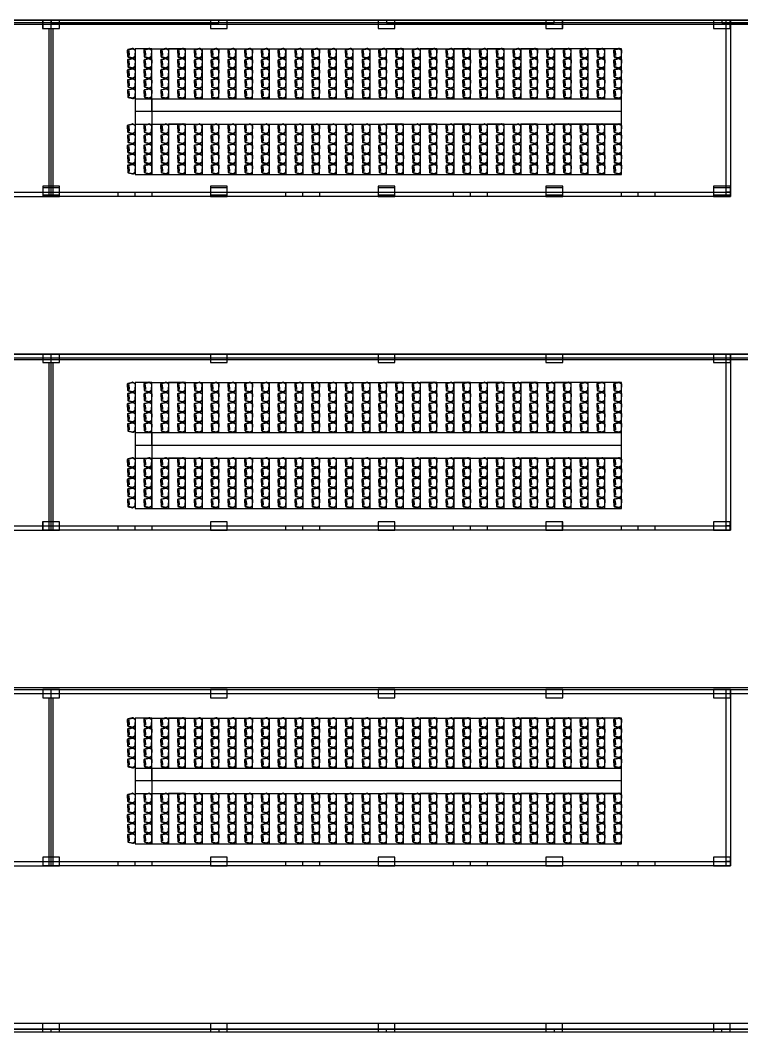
# Model space of a CAD drawing. Header units: millimetres. Extents: x 332 to 5606, y 276 to 1426.
# Drawn here: x 1160.1 to 1203.1, y 664.2 to 724.5 of the extents above; entities that cross this region are included whole.
import ezdxf

# ---------------------------------------------------------------- set-up
doc = ezdxf.new("R2010")
doc.units = ezdxf.units.MM

# ---------------------------------------------------------------- blocks, each defined once
blk = doc.blocks.new('Cadeira-Auditório-P1')
blk.add_line((0, 0.085), (-0.186, 0.085))
for points in [[(-0.235, 0.048), (-0.297, -0.195, 0.19305), (-0.292, -0.232), (-0.235, -0.334, 0.271204), (-0.191, -0.36), (0, -0.36)], [(-0.206, 0.04), (-0.268, -0.203, 0.19305), (-0.266, -0.217), (-0.186, -0.36, 0.221086)], [(0, 0.085), (-0.186, 0.085, 0.342369), (-0.235, 0.048)], [(0, 0.055), (-0.186, 0.055, 0.342369), (-0.206, 0.04, 0.342369)], [(0, 0.085), (0.187, 0.085, -0.342369), (0.235, 0.048)], [(0, 0.055), (0.187, 0.055, -0.342369), (0.206, 0.04, -0.342369)], [(0.235, 0.048), (0.298, -0.195, -0.19305), (0.293, -0.232), (0.236, -0.334, -0.271204), (0.192, -0.36), (0, -0.36)], [(0.206, 0.04), (0.269, -0.203, -0.19305), (0.267, -0.217), (0.187, -0.36, -0.271204)]]:
    blk.add_lwpolyline(points, format="xyb")
for points in [[(-0.145, 0), (0.142, 0)], [(-0.008, 0), (-0.145, 0)]]:
    blk.add_lwpolyline(points)

msp = doc.modelspace()

# ---------------------------------------------------------------- linework, layer by layer
for p, q in [((1222.057, 724.511), (1101.757, 724.511)), ((1221.907, 724.361), (1101.907, 724.361)), ((1151.907, 724.511), (1161.907, 724.511)), ((1162.407, 724.511), (1161.407, 724.511)), ((1161.407, 724.511), (1161.407, 724.011)), ((1162.414, 724.511), (1161.414, 724.511)), ((1161.414, 724.511), (1161.414, 724.011)), ((1161.907, 724.511), (1161.907, 724.361)), ((1161.907, 724.361), (1171.907, 724.361)), ((1162.407, 724.011), (1162.407, 724.511)), ((1162.414, 724.011), (1162.414, 724.511)), ((1172.407, 724.511), (1171.407, 724.511)), ((1171.407, 724.511), (1171.407, 724.011)), ((1172.414, 724.511), (1171.414, 724.511)), ((1171.414, 724.511), (1171.414, 724.011)), ((1171.907, 724.361), (1171.907, 724.511)), ((1171.907, 724.511), (1181.907, 724.511)), ((1172.407, 724.011), (1172.407, 724.511)), ((1172.414, 724.011), (1172.414, 724.511)), ((1182.407, 724.511), (1181.407, 724.511)), ((1181.407, 724.511), (1181.407, 724.011)), ((1182.414, 724.511), (1181.414, 724.511)), ((1181.414, 724.511), (1181.414, 724.011)), ((1181.907, 724.511), (1181.907, 724.361)), ((1181.907, 724.361), (1191.907, 724.361)), ((1182.407, 724.011), (1182.407, 724.511)), ((1182.414, 724.011), (1182.414, 724.511)), ((1192.407, 724.511), (1191.407, 724.511)), ((1191.407, 724.511), (1191.407, 724.011)), ((1192.414, 724.511), (1191.414, 724.511)), ((1191.414, 724.511), (1191.414, 724.011)), ((1191.907, 724.361), (1191.907, 724.511)), ((1191.907, 724.511), (1201.907, 724.511)), ((1192.407, 724.011), (1192.407, 724.511)), ((1192.414, 724.011), (1192.414, 724.511)), ((1202.407, 724.511), (1201.407, 724.511)), ((1201.407, 724.511), (1201.407, 724.011)), ((1202.414, 724.511), (1201.414, 724.511)), ((1201.414, 724.511), (1201.414, 724.011)), ((1201.907, 724.511), (1201.907, 724.361)), ((1201.907, 724.361), (1211.907, 724.361)), ((1202.407, 724.011), (1202.407, 724.511)), ((1202.414, 724.011), (1202.414, 724.511)), ((1161.407, 724.011), (1162.407, 724.011)), ((1161.414, 724.011), (1162.414, 724.011)), ((1171.407, 724.011), (1172.407, 724.011)), ((1171.414, 724.011), (1172.414, 724.011)), ((1181.407, 724.011), (1182.407, 724.011)), ((1181.414, 724.011), (1182.414, 724.011)), ((1191.407, 724.011), (1192.407, 724.011)), ((1191.414, 724.011), (1192.414, 724.011)), ((1201.407, 724.011), (1202.407, 724.011)), ((1201.414, 724.011), (1202.414, 724.011)), ((1162.414, 714.611), (1161.414, 714.611)), ((1161.414, 714.611), (1161.414, 714.111)), ((1162.414, 714.111), (1162.414, 714.611)), ((1172.414, 714.611), (1171.414, 714.611)), ((1171.414, 714.611), (1171.414, 714.111)), ((1172.414, 714.111), (1172.414, 714.611)), ((1182.414, 714.611), (1181.414, 714.611)), ((1181.414, 714.611), (1181.414, 714.111)), ((1182.414, 714.111), (1182.414, 714.611)), ((1192.414, 714.611), (1191.414, 714.611)), ((1191.414, 714.611), (1191.414, 714.111)), ((1192.414, 714.111), (1192.414, 714.611)), ((1202.414, 714.611), (1201.414, 714.611)), ((1201.414, 714.611), (1201.414, 714.111)), ((1202.414, 714.111), (1202.414, 714.611)), ((1162.414, 714.511), (1161.414, 714.511)), ((1161.414, 714.511), (1161.414, 714.011)), ((1161.414, 714.111), (1162.414, 714.111)), ((1161.414, 714.011), (1162.414, 714.011)), ((1162.414, 714.011), (1162.414, 714.511)), ((1172.414, 714.511), (1171.414, 714.511)), ((1171.414, 714.511), (1171.414, 714.011)), ((1171.414, 714.111), (1172.414, 714.111)), ((1171.414, 714.011), (1172.414, 714.011)), ((1172.414, 714.011), (1172.414, 714.511)), ((1182.414, 714.511), (1181.414, 714.511)), ((1181.414, 714.511), (1181.414, 714.011)), ((1181.414, 714.111), (1182.414, 714.111)), ((1181.414, 714.011), (1182.414, 714.011)), ((1182.414, 714.011), (1182.414, 714.511)), ((1192.414, 714.511), (1191.414, 714.511)), ((1191.414, 714.511), (1191.414, 714.011)), ((1191.414, 714.111), (1192.414, 714.111)), ((1191.414, 714.011), (1192.414, 714.011)), ((1192.414, 714.011), (1192.414, 714.511)), ((1202.414, 714.511), (1201.414, 714.511)), ((1201.414, 714.511), (1201.414, 714.011)), ((1201.414, 714.111), (1202.414, 714.111)), ((1201.414, 714.011), (1202.414, 714.011)), ((1202.414, 714.011), (1202.414, 714.511)), ((1162.414, 704.611), (1161.414, 704.611)), ((1161.414, 704.611), (1161.414, 704.111)), ((1162.414, 704.611), (1161.414, 704.611)), ((1161.414, 704.611), (1161.414, 704.111)), ((1162.414, 704.111), (1162.414, 704.611)), ((1162.414, 704.111), (1162.414, 704.611)), ((1172.414, 704.611), (1171.414, 704.611)), ((1171.414, 704.611), (1171.414, 704.111)), ((1172.414, 704.611), (1171.414, 704.611)), ((1171.414, 704.611), (1171.414, 704.111)), ((1172.414, 704.111), (1172.414, 704.611)), ((1172.414, 704.111), (1172.414, 704.611)), ((1182.414, 704.611), (1181.414, 704.611)), ((1181.414, 704.611), (1181.414, 704.111)), ((1182.414, 704.611), (1181.414, 704.611)), ((1181.414, 704.611), (1181.414, 704.111)), ((1182.414, 704.111), (1182.414, 704.611)), ((1182.414, 704.111), (1182.414, 704.611)), ((1192.414, 704.611), (1191.414, 704.611)), ((1191.414, 704.611), (1191.414, 704.111)), ((1192.414, 704.611), (1191.414, 704.611)), ((1191.414, 704.611), (1191.414, 704.111)), ((1192.414, 704.111), (1192.414, 704.611)), ((1192.414, 704.111), (1192.414, 704.611)), ((1202.414, 704.611), (1201.414, 704.611)), ((1201.414, 704.611), (1201.414, 704.111)), ((1202.414, 704.611), (1201.414, 704.611)), ((1201.414, 704.611), (1201.414, 704.111)), ((1202.414, 704.111), (1202.414, 704.611)), ((1202.414, 704.111), (1202.414, 704.611)), ((1161.414, 704.111), (1162.414, 704.111)), ((1161.414, 704.111), (1162.414, 704.111)), ((1171.414, 704.111), (1172.414, 704.111)), ((1171.414, 704.111), (1172.414, 704.111)), ((1181.414, 704.111), (1182.414, 704.111)), ((1181.414, 704.111), (1182.414, 704.111)), ((1191.414, 704.111), (1192.414, 704.111)), ((1191.414, 704.111), (1192.414, 704.111)), ((1201.414, 704.111), (1202.414, 704.111)), ((1201.414, 704.111), (1202.414, 704.111)), ((1162.407, 694.611), (1161.407, 694.611)), ((1161.407, 694.611), (1161.407, 694.111)), ((1161.407, 694.111), (1162.407, 694.111)), ((1162.414, 694.611), (1161.414, 694.611)), ((1161.414, 694.611), (1161.414, 694.111)), ((1161.414, 694.111), (1162.414, 694.111)), ((1162.407, 694.111), (1162.407, 694.611)), ((1162.414, 694.111), (1162.414, 694.611)), ((1172.407, 694.611), (1171.407, 694.611)), ((1171.407, 694.611), (1171.407, 694.111)), ((1171.407, 694.111), (1172.407, 694.111)), ((1172.414, 694.611), (1171.414, 694.611)), ((1171.414, 694.611), (1171.414, 694.111)), ((1171.414, 694.111), (1172.414, 694.111)), ((1172.407, 694.111), (1172.407, 694.611)), ((1172.414, 694.111), (1172.414, 694.611)), ((1182.407, 694.611), (1181.407, 694.611)), ((1181.407, 694.611), (1181.407, 694.111)), ((1181.407, 694.111), (1182.407, 694.111)), ((1182.414, 694.611), (1181.414, 694.611)), ((1181.414, 694.611), (1181.414, 694.111)), ((1181.414, 694.111), (1182.414, 694.111)), ((1182.407, 694.111), (1182.407, 694.611)), ((1182.414, 694.111), (1182.414, 694.611)), ((1192.407, 694.611), (1191.407, 694.611)), ((1191.407, 694.611), (1191.407, 694.111)), ((1191.407, 694.111), (1192.407, 694.111)), ((1192.414, 694.611), (1191.414, 694.611)), ((1191.414, 694.611), (1191.414, 694.111)), ((1191.414, 694.111), (1192.414, 694.111)), ((1192.407, 694.111), (1192.407, 694.611)), ((1192.414, 694.111), (1192.414, 694.611)), ((1202.407, 694.611), (1201.407, 694.611)), ((1201.407, 694.611), (1201.407, 694.111)), ((1201.407, 694.111), (1202.407, 694.111)), ((1202.414, 694.611), (1201.414, 694.611)), ((1201.414, 694.611), (1201.414, 694.111)), ((1201.414, 694.111), (1202.414, 694.111)), ((1202.407, 694.111), (1202.407, 694.611)), ((1202.414, 694.111), (1202.414, 694.611)), ((1162.414, 684.611), (1161.414, 684.611)), ((1161.414, 684.611), (1161.414, 684.111)), ((1162.414, 684.111), (1162.414, 684.611)), ((1172.414, 684.611), (1171.414, 684.611)), ((1171.414, 684.611), (1171.414, 684.111)), ((1172.414, 684.111), (1172.414, 684.611)), ((1182.414, 684.611), (1181.414, 684.611)), ((1181.414, 684.611), (1181.414, 684.111)), ((1182.414, 684.111), (1182.414, 684.611)), ((1192.414, 684.611), (1191.414, 684.611)), ((1191.414, 684.611), (1191.414, 684.111)), ((1192.414, 684.111), (1192.414, 684.611)), ((1202.414, 684.611), (1201.414, 684.611)), ((1201.414, 684.611), (1201.414, 684.111)), ((1202.414, 684.111), (1202.414, 684.611)), ((1161.414, 684.111), (1162.414, 684.111)), ((1171.414, 684.111), (1172.414, 684.111)), ((1181.414, 684.111), (1182.414, 684.111)), ((1191.414, 684.111), (1192.414, 684.111)), ((1201.414, 684.111), (1202.414, 684.111)), ((1162.414, 674.611), (1161.414, 674.611)), ((1161.414, 674.611), (1161.414, 674.111)), ((1162.414, 674.111), (1162.414, 674.611)), ((1172.414, 674.611), (1171.414, 674.611)), ((1171.414, 674.611), (1171.414, 674.111)), ((1172.414, 674.111), (1172.414, 674.611)), ((1182.414, 674.611), (1181.414, 674.611)), ((1181.414, 674.611), (1181.414, 674.111)), ((1182.414, 674.111), (1182.414, 674.611)), ((1192.414, 674.611), (1191.414, 674.611)), ((1191.414, 674.611), (1191.414, 674.111)), ((1192.414, 674.111), (1192.414, 674.611)), ((1202.414, 674.611), (1201.414, 674.611)), ((1201.414, 674.611), (1201.414, 674.111)), ((1202.414, 674.111), (1202.414, 674.611)), ((1161.414, 674.111), (1162.414, 674.111)), ((1171.414, 674.111), (1172.414, 674.111)), ((1181.414, 674.111), (1182.414, 674.111)), ((1191.414, 674.111), (1192.414, 674.111)), ((1201.414, 674.111), (1202.414, 674.111)), ((1162.407, 664.711), (1161.407, 664.711)), ((1161.407, 664.711), (1161.407, 664.211)), ((1162.407, 664.211), (1162.407, 664.711)), ((1172.407, 664.711), (1171.407, 664.711)), ((1171.407, 664.711), (1171.407, 664.211)), ((1172.407, 664.211), (1172.407, 664.711)), ((1182.407, 664.711), (1181.407, 664.711)), ((1181.407, 664.711), (1181.407, 664.211)), ((1182.407, 664.211), (1182.407, 664.711)), ((1192.407, 664.711), (1191.407, 664.711)), ((1191.407, 664.711), (1191.407, 664.211)), ((1192.407, 664.211), (1192.407, 664.711)), ((1202.407, 664.711), (1201.407, 664.711)), ((1201.407, 664.711), (1201.407, 664.211)), ((1202.407, 664.211), (1202.407, 664.711)), ((1101.757, 664.211), (1222.057, 664.211)), ((1101.907, 664.361), (1221.907, 664.361)), ((1151.907, 664.211), (1161.907, 664.211)), ((1161.407, 664.211), (1162.407, 664.211)), ((1161.907, 664.211), (1161.907, 664.361)), ((1161.907, 664.361), (1171.907, 664.361)), ((1171.407, 664.211), (1172.407, 664.211)), ((1171.907, 664.361), (1171.907, 664.211)), ((1171.907, 664.211), (1181.907, 664.211)), ((1181.407, 664.211), (1182.407, 664.211)), ((1181.907, 664.211), (1181.907, 664.361)), ((1181.907, 664.361), (1191.907, 664.361)), ((1191.407, 664.211), (1192.407, 664.211)), ((1191.907, 664.361), (1191.907, 664.211)), ((1191.907, 664.211), (1201.907, 664.211)), ((1201.407, 664.211), (1202.407, 664.211)), ((1201.907, 664.211), (1201.907, 664.361)), ((1201.907, 664.361), (1211.907, 664.361))]:
    msp.add_line(p, q)
at = {"color": 1}
for p, q in [((1211.414, 724.261), (1104.757, 724.261)), ((1161.914, 714.011), (1161.914, 724.511)), ((1202.164, 714.011), (1202.164, 724.511)), ((1202.414, 724.511), (1202.414, 714.011)), ((1161.794, 714.011), (1161.794, 724.011)), ((1162.034, 714.011), (1162.034, 724.011)), ((1121.414, 714.261), (1202.414, 714.261)), ((1121.414, 714.011), (1162.414, 714.011)), ((1202.414, 714.011), (1161.414, 714.011)), ((1161.914, 714.011), (1161.794, 714.011)), ((1161.914, 714.011), (1162.034, 714.011)), ((1202.414, 714.261), (1202.164, 714.261)), ((1211.414, 704.361), (1104.757, 704.361)), ((1161.914, 694.111), (1161.914, 704.611)), ((1202.164, 694.111), (1202.164, 704.611)), ((1202.414, 704.611), (1202.414, 694.111)), ((1161.794, 694.111), (1161.794, 704.111)), ((1162.034, 694.111), (1162.034, 704.111)), ((1121.414, 694.361), (1202.414, 694.361)), ((1121.414, 694.111), (1162.414, 694.111)), ((1202.414, 694.111), (1161.414, 694.111)), ((1161.914, 694.111), (1161.794, 694.111)), ((1161.914, 694.111), (1162.034, 694.111)), ((1202.414, 694.361), (1202.164, 694.361)), ((1161.914, 674.111), (1161.914, 684.611)), ((1202.164, 674.111), (1202.164, 684.611)), ((1202.414, 684.611), (1202.414, 674.111)), ((1211.414, 684.361), (1104.757, 684.361)), ((1161.794, 674.111), (1161.794, 684.111)), ((1162.034, 674.111), (1162.034, 684.111)), ((1121.414, 674.361), (1202.414, 674.361)), ((1202.414, 674.361), (1202.164, 674.361)), ((1121.414, 674.111), (1162.414, 674.111)), ((1202.414, 674.111), (1161.414, 674.111)), ((1161.914, 674.111), (1161.794, 674.111)), ((1161.914, 674.111), (1162.034, 674.111))]:
    msp.add_line(p, q, dxfattribs=at)
at = {"color": 3}
for p, q in [((1167.918, 722.812), (1166.918, 722.812)), ((1166.918, 722.812), (1166.918, 719.812)), ((1167.918, 719.812), (1167.918, 722.812)), ((1167.918, 722.812), (1192.418, 722.812)), ((1169.918, 722.812), (1168.918, 722.812)), ((1168.918, 722.812), (1168.918, 719.812)), ((1169.918, 719.812), (1169.918, 722.812)), ((1170.918, 722.812), (1170.918, 719.812)), ((1171.918, 719.812), (1171.918, 722.812)), ((1172.918, 722.812), (1172.918, 719.812)), ((1173.918, 719.812), (1173.918, 722.812)), ((1174.918, 722.812), (1174.918, 719.812)), ((1175.918, 719.812), (1175.918, 722.812)), ((1176.918, 722.812), (1176.918, 719.812)), ((1177.918, 719.812), (1177.918, 722.812)), ((1178.918, 722.812), (1178.918, 719.812)), ((1179.918, 719.812), (1179.918, 722.812)), ((1180.918, 722.812), (1180.918, 719.812)), ((1182.918, 722.812), (1181.918, 722.812)), ((1181.918, 719.812), (1181.918, 722.812)), ((1182.918, 719.812), (1182.918, 722.812)), ((1184.918, 722.812), (1183.918, 722.812)), ((1183.918, 722.812), (1183.918, 719.812)), ((1184.918, 719.812), (1184.918, 722.812)), ((1186.918, 722.812), (1185.918, 722.812)), ((1185.918, 722.812), (1185.918, 719.812)), ((1186.918, 719.812), (1186.918, 722.812)), ((1188.918, 722.812), (1187.918, 722.812)), ((1187.918, 722.812), (1187.918, 719.812)), ((1188.918, 719.812), (1188.918, 722.812)), ((1190.918, 722.812), (1189.918, 722.812)), ((1189.918, 722.812), (1189.918, 719.812)), ((1190.918, 719.812), (1190.918, 722.812)), ((1192.918, 722.812), (1191.918, 722.812)), ((1191.918, 722.812), (1191.918, 719.812)), ((1195.918, 722.812), (1192.418, 722.812)), ((1192.918, 719.812), (1192.918, 722.812)), ((1194.918, 722.812), (1193.918, 722.812)), ((1193.918, 722.812), (1193.918, 719.812)), ((1194.918, 719.812), (1194.918, 722.812)), ((1195.918, 719.812), (1195.918, 722.812)), ((1195.918, 719.812), (1166.918, 719.812)), ((1166.918, 719.812), (1166.918, 719.062)), ((1167.918, 719.062), (1167.918, 719.812)), ((1167.918, 719.812), (1167.918, 718.312)), ((1183.918, 719.812), (1182.918, 719.812)), ((1185.918, 719.812), (1184.918, 719.812)), ((1187.918, 719.812), (1186.918, 719.812)), ((1189.918, 719.812), (1188.918, 719.812)), ((1191.918, 719.812), (1190.918, 719.812)), ((1193.918, 719.812), (1192.918, 719.812)), ((1195.918, 719.812), (1194.918, 719.812)), ((1195.918, 719.062), (1195.918, 719.812)), ((1195.918, 719.062), (1166.918, 719.062)), ((1166.918, 719.062), (1166.918, 718.312)), ((1167.918, 719.062), (1167.918, 718.312)), ((1195.918, 718.312), (1195.918, 719.062)), ((1166.918, 718.312), (1192.418, 718.312)), ((1166.918, 718.312), (1166.918, 715.312)), ((1167.918, 718.312), (1167.918, 715.312)), ((1167.918, 718.312), (1195.918, 718.312)), ((1167.918, 715.312), (1167.918, 718.312)), ((1168.918, 718.312), (1168.918, 715.312)), ((1169.918, 718.312), (1168.918, 718.312)), ((1168.918, 718.312), (1168.918, 715.312)), ((1169.918, 715.312), (1169.918, 718.312)), ((1169.918, 715.312), (1169.918, 718.312)), ((1170.918, 718.312), (1170.918, 715.312)), ((1170.918, 718.312), (1170.918, 715.312)), ((1171.918, 715.312), (1171.918, 718.312)), ((1171.918, 715.312), (1171.918, 718.312)), ((1172.918, 718.312), (1172.918, 715.312)), ((1172.918, 718.312), (1172.918, 715.312)), ((1173.918, 715.312), (1173.918, 718.312)), ((1173.918, 715.312), (1173.918, 718.312)), ((1174.918, 718.312), (1174.918, 715.312)), ((1174.918, 718.312), (1174.918, 715.312)), ((1175.918, 715.312), (1175.918, 718.312)), ((1175.918, 715.312), (1175.918, 718.312)), ((1176.918, 718.312), (1176.918, 715.312)), ((1176.918, 718.312), (1176.918, 715.312)), ((1177.918, 715.312), (1177.918, 718.312)), ((1177.918, 715.312), (1177.918, 718.312)), ((1178.918, 718.312), (1178.918, 715.312)), ((1178.918, 718.312), (1178.918, 715.312)), ((1179.918, 715.312), (1179.918, 718.312)), ((1179.918, 715.312), (1179.918, 718.312)), ((1180.918, 718.312), (1180.918, 715.312)), ((1180.918, 718.312), (1180.918, 715.312)), ((1181.918, 715.312), (1181.918, 718.312)), ((1182.918, 718.312), (1181.918, 718.312)), ((1181.918, 715.312), (1181.918, 718.312)), ((1182.918, 715.312), (1182.918, 718.312)), ((1182.918, 715.312), (1182.918, 718.312)), ((1183.918, 718.312), (1183.918, 715.312)), ((1184.918, 718.312), (1183.918, 718.312)), ((1183.918, 718.312), (1183.918, 715.312)), ((1184.918, 715.312), (1184.918, 718.312)), ((1184.918, 715.312), (1184.918, 718.312)), ((1185.918, 718.312), (1185.918, 715.312)), ((1186.918, 718.312), (1185.918, 718.312)), ((1185.918, 718.312), (1185.918, 715.312)), ((1186.918, 715.312), (1186.918, 718.312)), ((1186.918, 715.312), (1186.918, 718.312)), ((1187.918, 718.312), (1187.918, 715.312)), ((1188.918, 718.312), (1187.918, 718.312)), ((1187.918, 718.312), (1187.918, 715.312)), ((1188.918, 715.312), (1188.918, 718.312)), ((1188.918, 715.312), (1188.918, 718.312)), ((1189.918, 718.312), (1189.918, 715.312)), ((1190.918, 718.312), (1189.918, 718.312)), ((1189.918, 718.312), (1189.918, 715.312)), ((1190.918, 715.312), (1190.918, 718.312)), ((1190.918, 715.312), (1190.918, 718.312)), ((1191.918, 718.312), (1191.918, 715.312)), ((1192.918, 718.312), (1191.918, 718.312)), ((1191.918, 718.312), (1191.918, 715.312)), ((1195.918, 718.312), (1192.418, 718.312)), ((1192.918, 715.312), (1192.918, 718.312)), ((1192.918, 715.312), (1192.918, 718.312)), ((1193.918, 718.312), (1193.918, 715.312)), ((1194.918, 718.312), (1193.918, 718.312)), ((1193.918, 718.312), (1193.918, 715.312)), ((1194.918, 715.312), (1194.918, 718.312)), ((1194.918, 715.312), (1194.918, 718.312)), ((1195.918, 715.312), (1195.918, 718.312)), ((1195.918, 715.312), (1195.918, 718.312)), ((1166.918, 715.312), (1167.918, 715.312)), ((1167.918, 715.312), (1192.418, 715.312)), ((1192.418, 715.312), (1195.918, 715.312)), ((1165.914, 714.011), (1165.914, 714.261)), ((1165.914, 714.261), (1166.914, 714.261)), ((1166.914, 714.011), (1165.914, 714.011)), ((1166.914, 714.011), (1166.914, 714.261)), ((1166.914, 714.261), (1167.914, 714.261)), ((1167.914, 714.011), (1166.914, 714.011)), ((1167.914, 714.261), (1167.914, 714.011)), ((1175.914, 714.011), (1175.914, 714.261)), ((1175.914, 714.261), (1176.914, 714.261)), ((1176.914, 714.011), (1175.914, 714.011)), ((1176.914, 714.011), (1176.914, 714.261)), ((1176.914, 714.261), (1177.914, 714.261)), ((1177.914, 714.011), (1176.914, 714.011)), ((1177.914, 714.261), (1177.914, 714.011)), ((1185.914, 714.011), (1185.914, 714.261)), ((1185.914, 714.261), (1186.914, 714.261)), ((1186.914, 714.011), (1185.914, 714.011)), ((1186.914, 714.011), (1186.914, 714.261)), ((1186.914, 714.261), (1187.914, 714.261)), ((1187.914, 714.011), (1186.914, 714.011)), ((1187.914, 714.261), (1187.914, 714.011)), ((1195.914, 714.011), (1195.914, 714.261)), ((1195.914, 714.261), (1196.914, 714.261)), ((1196.914, 714.011), (1195.914, 714.011)), ((1196.914, 714.011), (1196.914, 714.261)), ((1196.914, 714.261), (1197.914, 714.261)), ((1197.914, 714.011), (1196.914, 714.011)), ((1197.914, 714.261), (1197.914, 714.011)), ((1167.918, 702.912), (1166.918, 702.912)), ((1166.918, 702.912), (1166.918, 699.912)), ((1167.918, 699.912), (1167.918, 702.912)), ((1167.918, 702.912), (1192.418, 702.912)), ((1169.918, 702.912), (1168.918, 702.912)), ((1168.918, 702.912), (1168.918, 699.912)), ((1169.918, 699.912), (1169.918, 702.912)), ((1170.918, 702.912), (1170.918, 699.912)), ((1171.918, 699.912), (1171.918, 702.912)), ((1172.918, 702.912), (1172.918, 699.912)), ((1173.918, 699.912), (1173.918, 702.912)), ((1174.918, 702.912), (1174.918, 699.912)), ((1175.918, 699.912), (1175.918, 702.912)), ((1176.918, 702.912), (1176.918, 699.912)), ((1177.918, 699.912), (1177.918, 702.912)), ((1178.918, 702.912), (1178.918, 699.912)), ((1179.918, 699.912), (1179.918, 702.912)), ((1180.918, 702.912), (1180.918, 699.912)), ((1182.918, 702.912), (1181.918, 702.912)), ((1181.918, 699.912), (1181.918, 702.912)), ((1182.918, 699.912), (1182.918, 702.912)), ((1184.918, 702.912), (1183.918, 702.912)), ((1183.918, 702.912), (1183.918, 699.912)), ((1184.918, 699.912), (1184.918, 702.912)), ((1186.918, 702.912), (1185.918, 702.912)), ((1185.918, 702.912), (1185.918, 699.912)), ((1186.918, 699.912), (1186.918, 702.912)), ((1188.918, 702.912), (1187.918, 702.912)), ((1187.918, 702.912), (1187.918, 699.912)), ((1188.918, 699.912), (1188.918, 702.912)), ((1190.918, 702.912), (1189.918, 702.912)), ((1189.918, 702.912), (1189.918, 699.912)), ((1190.918, 699.912), (1190.918, 702.912)), ((1192.918, 702.912), (1191.918, 702.912)), ((1191.918, 702.912), (1191.918, 699.912)), ((1195.918, 702.912), (1192.418, 702.912)), ((1192.918, 699.912), (1192.918, 702.912)), ((1194.918, 702.912), (1193.918, 702.912)), ((1193.918, 702.912), (1193.918, 699.912)), ((1194.918, 699.912), (1194.918, 702.912)), ((1195.918, 699.912), (1195.918, 702.912)), ((1195.918, 699.912), (1166.918, 699.912)), ((1166.918, 699.912), (1166.918, 699.162)), ((1167.918, 699.162), (1167.918, 699.912)), ((1167.918, 699.912), (1167.918, 698.412)), ((1183.918, 699.912), (1182.918, 699.912)), ((1185.918, 699.912), (1184.918, 699.912)), ((1187.918, 699.912), (1186.918, 699.912)), ((1189.918, 699.912), (1188.918, 699.912)), ((1191.918, 699.912), (1190.918, 699.912)), ((1193.918, 699.912), (1192.918, 699.912)), ((1195.918, 699.912), (1194.918, 699.912)), ((1195.918, 699.162), (1195.918, 699.912)), ((1195.918, 699.162), (1166.918, 699.162)), ((1166.918, 699.162), (1166.918, 698.412)), ((1167.918, 699.162), (1167.918, 698.412)), ((1195.918, 698.412), (1195.918, 699.162)), ((1166.918, 698.412), (1192.418, 698.412)), ((1166.918, 698.412), (1166.918, 695.412)), ((1167.918, 698.412), (1167.918, 695.412)), ((1167.918, 698.412), (1195.918, 698.412)), ((1167.918, 695.412), (1167.918, 698.412)), ((1168.918, 698.412), (1168.918, 695.412)), ((1169.918, 698.412), (1168.918, 698.412)), ((1168.918, 698.412), (1168.918, 695.412)), ((1169.918, 695.412), (1169.918, 698.412)), ((1169.918, 695.412), (1169.918, 698.412)), ((1170.918, 698.412), (1170.918, 695.412)), ((1170.918, 698.412), (1170.918, 695.412)), ((1171.918, 695.412), (1171.918, 698.412)), ((1171.918, 695.412), (1171.918, 698.412)), ((1172.918, 698.412), (1172.918, 695.412)), ((1172.918, 698.412), (1172.918, 695.412)), ((1173.918, 695.412), (1173.918, 698.412)), ((1173.918, 695.412), (1173.918, 698.412)), ((1174.918, 698.412), (1174.918, 695.412)), ((1174.918, 698.412), (1174.918, 695.412)), ((1175.918, 695.412), (1175.918, 698.412)), ((1175.918, 695.412), (1175.918, 698.412)), ((1176.918, 698.412), (1176.918, 695.412)), ((1176.918, 698.412), (1176.918, 695.412)), ((1177.918, 695.412), (1177.918, 698.412)), ((1177.918, 695.412), (1177.918, 698.412)), ((1178.918, 698.412), (1178.918, 695.412)), ((1178.918, 698.412), (1178.918, 695.412)), ((1179.918, 695.412), (1179.918, 698.412)), ((1179.918, 695.412), (1179.918, 698.412)), ((1180.918, 698.412), (1180.918, 695.412)), ((1180.918, 698.412), (1180.918, 695.412)), ((1181.918, 695.412), (1181.918, 698.412)), ((1182.918, 698.412), (1181.918, 698.412)), ((1181.918, 695.412), (1181.918, 698.412)), ((1182.918, 695.412), (1182.918, 698.412)), ((1182.918, 695.412), (1182.918, 698.412)), ((1183.918, 698.412), (1183.918, 695.412)), ((1184.918, 698.412), (1183.918, 698.412)), ((1183.918, 698.412), (1183.918, 695.412)), ((1184.918, 695.412), (1184.918, 698.412)), ((1184.918, 695.412), (1184.918, 698.412)), ((1185.918, 698.412), (1185.918, 695.412)), ((1186.918, 698.412), (1185.918, 698.412)), ((1185.918, 698.412), (1185.918, 695.412)), ((1186.918, 695.412), (1186.918, 698.412)), ((1186.918, 695.412), (1186.918, 698.412)), ((1187.918, 698.412), (1187.918, 695.412)), ((1188.918, 698.412), (1187.918, 698.412)), ((1187.918, 698.412), (1187.918, 695.412)), ((1188.918, 695.412), (1188.918, 698.412)), ((1188.918, 695.412), (1188.918, 698.412)), ((1189.918, 698.412), (1189.918, 695.412)), ((1190.918, 698.412), (1189.918, 698.412)), ((1189.918, 698.412), (1189.918, 695.412)), ((1190.918, 695.412), (1190.918, 698.412)), ((1190.918, 695.412), (1190.918, 698.412)), ((1191.918, 698.412), (1191.918, 695.412)), ((1192.918, 698.412), (1191.918, 698.412)), ((1191.918, 698.412), (1191.918, 695.412)), ((1195.918, 698.412), (1192.418, 698.412)), ((1192.918, 695.412), (1192.918, 698.412)), ((1192.918, 695.412), (1192.918, 698.412)), ((1193.918, 698.412), (1193.918, 695.412)), ((1194.918, 698.412), (1193.918, 698.412)), ((1193.918, 698.412), (1193.918, 695.412)), ((1194.918, 695.412), (1194.918, 698.412)), ((1194.918, 695.412), (1194.918, 698.412)), ((1195.918, 695.412), (1195.918, 698.412)), ((1195.918, 695.412), (1195.918, 698.412)), ((1166.918, 695.412), (1167.918, 695.412)), ((1167.918, 695.412), (1192.418, 695.412)), ((1192.418, 695.412), (1195.918, 695.412)), ((1165.914, 694.111), (1165.914, 694.361)), ((1165.914, 694.361), (1166.914, 694.361)), ((1166.914, 694.111), (1165.914, 694.111)), ((1166.914, 694.111), (1166.914, 694.361)), ((1166.914, 694.361), (1167.914, 694.361)), ((1167.914, 694.111), (1166.914, 694.111)), ((1167.914, 694.361), (1167.914, 694.111)), ((1175.914, 694.111), (1175.914, 694.361)), ((1175.914, 694.361), (1176.914, 694.361)), ((1176.914, 694.111), (1175.914, 694.111)), ((1176.914, 694.111), (1176.914, 694.361)), ((1176.914, 694.361), (1177.914, 694.361)), ((1177.914, 694.111), (1176.914, 694.111)), ((1177.914, 694.361), (1177.914, 694.111)), ((1185.914, 694.111), (1185.914, 694.361)), ((1185.914, 694.361), (1186.914, 694.361)), ((1186.914, 694.111), (1185.914, 694.111)), ((1186.914, 694.111), (1186.914, 694.361)), ((1186.914, 694.361), (1187.914, 694.361)), ((1187.914, 694.111), (1186.914, 694.111)), ((1187.914, 694.361), (1187.914, 694.111)), ((1195.914, 694.111), (1195.914, 694.361)), ((1195.914, 694.361), (1196.914, 694.361)), ((1196.914, 694.111), (1195.914, 694.111)), ((1196.914, 694.111), (1196.914, 694.361)), ((1196.914, 694.361), (1197.914, 694.361)), ((1197.914, 694.111), (1196.914, 694.111)), ((1197.914, 694.361), (1197.914, 694.111)), ((1167.918, 682.912), (1166.918, 682.912)), ((1166.918, 682.912), (1166.918, 679.912)), ((1167.918, 679.912), (1167.918, 682.912)), ((1167.918, 682.912), (1192.418, 682.912)), ((1169.918, 682.912), (1168.918, 682.912)), ((1168.918, 682.912), (1168.918, 679.912)), ((1169.918, 679.912), (1169.918, 682.912)), ((1170.918, 682.912), (1170.918, 679.912)), ((1171.918, 679.912), (1171.918, 682.912)), ((1172.918, 682.912), (1172.918, 679.912)), ((1173.918, 679.912), (1173.918, 682.912)), ((1174.918, 682.912), (1174.918, 679.912)), ((1175.918, 679.912), (1175.918, 682.912)), ((1176.918, 682.912), (1176.918, 679.912)), ((1177.918, 679.912), (1177.918, 682.912)), ((1178.918, 682.912), (1178.918, 679.912)), ((1179.918, 679.912), (1179.918, 682.912)), ((1180.918, 682.912), (1180.918, 679.912)), ((1182.918, 682.912), (1181.918, 682.912)), ((1181.918, 679.912), (1181.918, 682.912)), ((1182.918, 679.912), (1182.918, 682.912)), ((1184.918, 682.912), (1183.918, 682.912)), ((1183.918, 682.912), (1183.918, 679.912)), ((1184.918, 679.912), (1184.918, 682.912)), ((1186.918, 682.912), (1185.918, 682.912)), ((1185.918, 682.912), (1185.918, 679.912)), ((1186.918, 679.912), (1186.918, 682.912)), ((1188.918, 682.912), (1187.918, 682.912)), ((1187.918, 682.912), (1187.918, 679.912)), ((1188.918, 679.912), (1188.918, 682.912)), ((1190.918, 682.912), (1189.918, 682.912)), ((1189.918, 682.912), (1189.918, 679.912)), ((1190.918, 679.912), (1190.918, 682.912)), ((1192.918, 682.912), (1191.918, 682.912)), ((1191.918, 682.912), (1191.918, 679.912)), ((1195.918, 682.912), (1192.418, 682.912)), ((1192.918, 679.912), (1192.918, 682.912)), ((1194.918, 682.912), (1193.918, 682.912)), ((1193.918, 682.912), (1193.918, 679.912)), ((1194.918, 679.912), (1194.918, 682.912)), ((1195.918, 679.912), (1195.918, 682.912)), ((1195.918, 679.912), (1166.918, 679.912)), ((1166.918, 679.912), (1166.918, 679.162)), ((1167.918, 679.162), (1167.918, 679.912)), ((1167.918, 679.912), (1167.918, 678.412)), ((1183.918, 679.912), (1182.918, 679.912)), ((1185.918, 679.912), (1184.918, 679.912)), ((1187.918, 679.912), (1186.918, 679.912)), ((1189.918, 679.912), (1188.918, 679.912)), ((1191.918, 679.912), (1190.918, 679.912)), ((1193.918, 679.912), (1192.918, 679.912)), ((1195.918, 679.912), (1194.918, 679.912)), ((1195.918, 679.162), (1195.918, 679.912)), ((1195.918, 679.162), (1166.918, 679.162)), ((1166.918, 679.162), (1166.918, 678.412)), ((1167.918, 679.162), (1167.918, 678.412)), ((1195.918, 678.412), (1195.918, 679.162)), ((1166.918, 678.412), (1192.418, 678.412)), ((1166.918, 678.412), (1166.918, 675.412)), ((1167.918, 678.412), (1167.918, 675.412)), ((1167.918, 678.412), (1195.918, 678.412)), ((1167.918, 675.412), (1167.918, 678.412)), ((1168.918, 678.412), (1168.918, 675.412)), ((1169.918, 678.412), (1168.918, 678.412)), ((1168.918, 678.412), (1168.918, 675.412)), ((1169.918, 675.412), (1169.918, 678.412)), ((1169.918, 675.412), (1169.918, 678.412)), ((1170.918, 678.412), (1170.918, 675.412)), ((1170.918, 678.412), (1170.918, 675.412)), ((1171.918, 675.412), (1171.918, 678.412)), ((1171.918, 675.412), (1171.918, 678.412)), ((1172.918, 678.412), (1172.918, 675.412)), ((1172.918, 678.412), (1172.918, 675.412)), ((1173.918, 675.412), (1173.918, 678.412)), ((1173.918, 675.412), (1173.918, 678.412)), ((1174.918, 678.412), (1174.918, 675.412)), ((1174.918, 678.412), (1174.918, 675.412)), ((1175.918, 675.412), (1175.918, 678.412)), ((1175.918, 675.412), (1175.918, 678.412)), ((1176.918, 678.412), (1176.918, 675.412)), ((1176.918, 678.412), (1176.918, 675.412)), ((1177.918, 675.412), (1177.918, 678.412)), ((1177.918, 675.412), (1177.918, 678.412)), ((1178.918, 678.412), (1178.918, 675.412)), ((1178.918, 678.412), (1178.918, 675.412)), ((1179.918, 675.412), (1179.918, 678.412)), ((1179.918, 675.412), (1179.918, 678.412)), ((1180.918, 678.412), (1180.918, 675.412)), ((1180.918, 678.412), (1180.918, 675.412)), ((1181.918, 675.412), (1181.918, 678.412)), ((1182.918, 678.412), (1181.918, 678.412)), ((1181.918, 675.412), (1181.918, 678.412)), ((1182.918, 675.412), (1182.918, 678.412)), ((1182.918, 675.412), (1182.918, 678.412)), ((1183.918, 678.412), (1183.918, 675.412)), ((1184.918, 678.412), (1183.918, 678.412)), ((1183.918, 678.412), (1183.918, 675.412)), ((1184.918, 675.412), (1184.918, 678.412)), ((1184.918, 675.412), (1184.918, 678.412)), ((1185.918, 678.412), (1185.918, 675.412)), ((1186.918, 678.412), (1185.918, 678.412)), ((1185.918, 678.412), (1185.918, 675.412)), ((1186.918, 675.412), (1186.918, 678.412)), ((1186.918, 675.412), (1186.918, 678.412)), ((1187.918, 678.412), (1187.918, 675.412)), ((1188.918, 678.412), (1187.918, 678.412)), ((1187.918, 678.412), (1187.918, 675.412)), ((1188.918, 675.412), (1188.918, 678.412)), ((1188.918, 675.412), (1188.918, 678.412)), ((1189.918, 678.412), (1189.918, 675.412)), ((1190.918, 678.412), (1189.918, 678.412)), ((1189.918, 678.412), (1189.918, 675.412)), ((1190.918, 675.412), (1190.918, 678.412)), ((1190.918, 675.412), (1190.918, 678.412)), ((1191.918, 678.412), (1191.918, 675.412)), ((1192.918, 678.412), (1191.918, 678.412)), ((1191.918, 678.412), (1191.918, 675.412)), ((1195.918, 678.412), (1192.418, 678.412)), ((1192.918, 675.412), (1192.918, 678.412)), ((1192.918, 675.412), (1192.918, 678.412)), ((1193.918, 678.412), (1193.918, 675.412)), ((1194.918, 678.412), (1193.918, 678.412)), ((1193.918, 678.412), (1193.918, 675.412)), ((1194.918, 675.412), (1194.918, 678.412)), ((1194.918, 675.412), (1194.918, 678.412)), ((1195.918, 675.412), (1195.918, 678.412)), ((1195.918, 675.412), (1195.918, 678.412)), ((1166.918, 675.412), (1167.918, 675.412)), ((1167.918, 675.412), (1192.418, 675.412)), ((1192.418, 675.412), (1195.918, 675.412)), ((1165.914, 674.111), (1165.914, 674.361)), ((1165.914, 674.361), (1166.914, 674.361)), ((1166.914, 674.111), (1166.914, 674.361)), ((1166.914, 674.361), (1167.914, 674.361)), ((1167.914, 674.361), (1167.914, 674.111)), ((1175.914, 674.111), (1175.914, 674.361)), ((1175.914, 674.361), (1176.914, 674.361)), ((1176.914, 674.111), (1176.914, 674.361)), ((1176.914, 674.361), (1177.914, 674.361)), ((1177.914, 674.361), (1177.914, 674.111)), ((1185.914, 674.111), (1185.914, 674.361)), ((1185.914, 674.361), (1186.914, 674.361)), ((1186.914, 674.111), (1186.914, 674.361)), ((1186.914, 674.361), (1187.914, 674.361)), ((1187.914, 674.361), (1187.914, 674.111)), ((1195.914, 674.111), (1195.914, 674.361)), ((1195.914, 674.361), (1196.914, 674.361)), ((1196.914, 674.111), (1196.914, 674.361)), ((1196.914, 674.361), (1197.914, 674.361)), ((1197.914, 674.361), (1197.914, 674.111)), ((1166.914, 674.111), (1165.914, 674.111)), ((1167.914, 674.111), (1166.914, 674.111)), ((1176.914, 674.111), (1175.914, 674.111)), ((1177.914, 674.111), (1176.914, 674.111)), ((1186.914, 674.111), (1185.914, 674.111)), ((1187.914, 674.111), (1186.914, 674.111)), ((1196.914, 674.111), (1195.914, 674.111)), ((1197.914, 674.111), (1196.914, 674.111))]:
    msp.add_line(p, q, dxfattribs=at)
at = {"color": 7, "true_color": 0xffffff}
for p, q in [((1221.907, 704.611), (1101.907, 704.611)), ((1221.907, 684.711), (1101.907, 684.711)), ((1221.907, 664.711), (1101.907, 664.711))]:
    msp.add_line(p, q, dxfattribs=at)
at = {"color": 1, "lineweight": -3}
for points in [[(1101.907, 724.511), (1221.907, 724.511), (1221.907, 704.261), (1101.907, 704.261)], [(1101.907, 704.611), (1221.907, 704.611), (1221.907, 684.361), (1101.907, 684.361)], [(1101.907, 684.611), (1221.907, 684.611), (1221.907, 664.361), (1101.907, 664.361)]]:
    msp.add_lwpolyline(points, close=True, dxfattribs=at)

# ---------------------------------------------------------------- block references
at = {"color": 3, "rotation": 89.99999999999999}
for p in [(1166.559, 722.546), (1167.544, 722.546), (1168.547, 722.546), (1169.544, 722.546), (1170.544, 722.546), (1171.545, 722.546), (1172.546, 722.546), (1173.551, 722.546), (1174.541, 722.546), (1175.536, 722.546), (1176.547, 722.546), (1177.547, 722.546), (1178.545, 722.546), (1179.547, 722.546), (1180.548, 722.546), (1181.545, 722.543), (1182.547, 722.546), (1183.548, 722.546), (1184.545, 722.546), (1185.547, 722.546), (1186.547, 722.546), (1187.546, 722.546), (1188.547, 722.546), (1189.548, 722.546), (1190.546, 722.546), (1191.547, 722.546), (1192.55, 722.546), (1193.55, 722.546), (1194.555, 722.546), (1195.554, 722.546), (1166.564, 721.951), (1167.549, 721.951), (1168.552, 721.951), (1169.549, 721.951), (1170.549, 721.951), (1171.55, 721.951), (1172.551, 721.951), (1173.556, 721.951), (1174.546, 721.951), (1175.541, 721.951), (1176.552, 721.951), (1177.553, 721.951), (1178.551, 721.951), (1179.552, 721.951), (1180.554, 721.951), (1181.55, 721.948), (1182.552, 721.951), (1183.553, 721.951), (1184.551, 721.951), (1185.552, 721.951), (1186.553, 721.951), (1187.551, 721.951), (1188.552, 721.951), (1189.553, 721.951), (1190.551, 721.951), (1191.552, 721.951), (1192.555, 721.951), (1193.555, 721.951), (1194.56, 721.951), (1195.559, 721.951), (1166.559, 721.351), (1167.544, 721.351), (1168.547, 721.351), (1169.544, 721.351), (1170.544, 721.351), (1171.545, 721.351), (1172.546, 721.351), (1173.551, 721.351), (1174.541, 721.351), (1175.536, 721.351), (1176.547, 721.351), (1177.547, 721.351), (1178.545, 721.351), (1179.547, 721.351), (1180.548, 721.351), (1181.545, 721.348), (1182.547, 721.351), (1183.548, 721.351), (1184.545, 721.351), (1185.547, 721.351), (1186.547, 721.351), (1187.546, 721.351), (1188.547, 721.351), (1189.548, 721.351), (1190.546, 721.351), (1191.547, 721.351), (1192.55, 721.351), (1193.55, 721.351), (1194.555, 721.351), (1195.554, 721.351), (1166.566, 720.752), (1167.552, 720.752), (1168.554, 720.752), (1169.552, 720.752), (1170.552, 720.752), (1171.553, 720.752), (1172.554, 720.752), (1173.558, 720.752), (1174.549, 720.752), (1175.544, 720.752), (1176.555, 720.752), (1177.555, 720.752), (1178.553, 720.752), (1179.555, 720.752), (1180.556, 720.752), (1181.553, 720.749), (1182.555, 720.752), (1183.555, 720.752), (1184.553, 720.752), (1185.555, 720.752), (1186.555, 720.752), (1187.554, 720.752), (1188.555, 720.752), (1189.556, 720.752), (1190.553, 720.752), (1191.555, 720.752), (1192.557, 720.752), (1193.558, 720.752), (1194.563, 720.752), (1195.561, 720.752), (1166.564, 720.146), (1167.549, 720.146), (1168.552, 720.146), (1169.55, 720.146), (1170.55, 720.146), (1171.551, 720.146), (1172.551, 720.146), (1173.556, 720.146), (1174.546, 720.146), (1175.542, 720.146), (1176.552, 720.146), (1177.553, 720.146), (1178.551, 720.146), (1179.552, 720.146), (1180.554, 720.146), (1181.551, 720.143), (1182.553, 720.146), (1183.553, 720.146), (1184.551, 720.146), (1185.552, 720.146), (1186.553, 720.146), (1187.551, 720.146), (1188.552, 720.146), (1189.553, 720.146), (1190.551, 720.146), (1191.552, 720.146), (1192.555, 720.146), (1193.556, 720.146), (1194.56, 720.146), (1195.559, 720.146), (1166.559, 718.046), (1167.544, 718.046), (1168.547, 718.046), (1169.544, 718.046), (1170.544, 718.046), (1171.545, 718.046), (1172.546, 718.046), (1173.551, 718.046), (1174.541, 718.046), (1175.536, 718.046), (1176.547, 718.046), (1177.547, 718.046), (1178.545, 718.046), (1179.547, 718.046), (1180.548, 718.046), (1181.545, 718.043), (1182.547, 718.046), (1183.548, 718.046), (1184.545, 718.046), (1185.547, 718.046), (1186.547, 718.046), (1187.546, 718.046), (1188.547, 718.046), (1189.548, 718.046), (1190.546, 718.046), (1191.547, 718.046), (1192.55, 718.046), (1193.55, 718.046), (1194.555, 718.046), (1195.554, 718.046), (1166.564, 717.451), (1167.549, 717.451), (1168.552, 717.451), (1169.549, 717.451), (1170.549, 717.451), (1171.55, 717.451), (1172.551, 717.451), (1173.556, 717.451), (1174.546, 717.451), (1175.541, 717.451), (1176.552, 717.451), (1177.553, 717.451), (1178.551, 717.451), (1179.552, 717.451), (1180.554, 717.451), (1181.55, 717.448), (1182.552, 717.451), (1183.553, 717.451), (1184.551, 717.451), (1185.552, 717.451), (1186.553, 717.451), (1187.551, 717.451), (1188.552, 717.451), (1189.553, 717.451), (1190.551, 717.451), (1191.552, 717.451), (1192.555, 717.451), (1193.555, 717.451), (1194.56, 717.451), (1195.559, 717.451), (1166.559, 716.851), (1167.544, 716.851), (1168.547, 716.851), (1169.544, 716.851), (1170.544, 716.851), (1171.545, 716.851), (1172.546, 716.851), (1173.551, 716.851), (1174.541, 716.851), (1175.536, 716.851), (1176.547, 716.851), (1177.547, 716.851), (1178.545, 716.851), (1179.547, 716.851), (1180.548, 716.851), (1181.545, 716.848), (1182.547, 716.851), (1183.548, 716.851), (1184.545, 716.851), (1185.547, 716.851), (1186.547, 716.851), (1187.546, 716.851), (1188.547, 716.851), (1189.548, 716.851), (1190.546, 716.851), (1191.547, 716.851), (1192.55, 716.851), (1193.55, 716.851), (1194.555, 716.851), (1195.554, 716.851), (1166.566, 716.252), (1167.552, 716.252), (1168.554, 716.252), (1169.552, 716.252), (1170.552, 716.252), (1171.553, 716.252), (1172.554, 716.252), (1173.558, 716.252), (1174.549, 716.252), (1175.544, 716.252), (1176.555, 716.252), (1177.555, 716.252), (1178.553, 716.252), (1179.555, 716.252), (1180.556, 716.252), (1181.553, 716.249), (1182.555, 716.252), (1183.555, 716.252), (1184.553, 716.252), (1185.555, 716.252), (1186.555, 716.252), (1187.554, 716.252), (1188.555, 716.252), (1189.556, 716.252), (1190.553, 716.252), (1191.555, 716.252), (1192.557, 716.252), (1193.558, 716.252), (1194.563, 716.252), (1195.561, 716.252), (1166.564, 715.646), (1167.549, 715.646), (1168.552, 715.646), (1169.55, 715.646), (1170.55, 715.646), (1171.551, 715.646), (1172.551, 715.646), (1173.556, 715.646), (1174.546, 715.646), (1175.542, 715.646), (1176.552, 715.646), (1177.553, 715.646), (1178.551, 715.646), (1179.552, 715.646), (1180.554, 715.646), (1181.551, 715.643), (1182.553, 715.646), (1183.553, 715.646), (1184.551, 715.646), (1185.552, 715.646), (1186.553, 715.646), (1187.551, 715.646), (1188.552, 715.646), (1189.553, 715.646), (1190.551, 715.646), (1191.552, 715.646), (1192.555, 715.646), (1193.556, 715.646), (1194.56, 715.646), (1195.559, 715.646), (1166.559, 702.646), (1167.544, 702.646), (1168.547, 702.646), (1169.544, 702.646), (1170.544, 702.646), (1171.545, 702.646), (1172.546, 702.646), (1173.551, 702.646), (1174.541, 702.646), (1175.536, 702.646), (1176.547, 702.646), (1177.547, 702.646), (1178.545, 702.646), (1179.547, 702.646), (1180.548, 702.646), (1181.545, 702.643), (1182.547, 702.646), (1183.548, 702.646), (1184.545, 702.646), (1185.547, 702.646), (1186.547, 702.646), (1187.546, 702.646), (1188.547, 702.646), (1189.548, 702.646), (1190.546, 702.646), (1191.547, 702.646), (1192.55, 702.646), (1193.55, 702.646), (1194.555, 702.646), (1195.554, 702.646), (1166.564, 702.051), (1167.549, 702.051), (1168.552, 702.051), (1169.549, 702.051), (1170.549, 702.051), (1171.55, 702.051), (1172.551, 702.051), (1173.556, 702.051), (1174.546, 702.051), (1175.541, 702.051), (1176.552, 702.051), (1177.553, 702.051), (1178.551, 702.051), (1179.552, 702.051), (1180.554, 702.051), (1181.55, 702.048), (1182.552, 702.051), (1183.553, 702.051), (1184.551, 702.051), (1185.552, 702.051), (1186.553, 702.051), (1187.551, 702.051), (1188.552, 702.051), (1189.553, 702.051), (1190.551, 702.051), (1191.552, 702.051), (1192.555, 702.051), (1193.555, 702.051), (1194.56, 702.051), (1195.559, 702.051), (1166.559, 701.451), (1167.544, 701.451), (1168.547, 701.451), (1169.544, 701.451), (1170.544, 701.451), (1171.545, 701.451), (1172.546, 701.451), (1173.551, 701.451), (1174.541, 701.451), (1175.536, 701.451), (1176.547, 701.451), (1177.547, 701.451), (1178.545, 701.451), (1179.547, 701.451), (1180.548, 701.451), (1181.545, 701.448), (1182.547, 701.451), (1183.548, 701.451), (1184.545, 701.451), (1185.547, 701.451), (1186.547, 701.451), (1187.546, 701.451), (1188.547, 701.451), (1189.548, 701.451), (1190.546, 701.451), (1191.547, 701.451), (1192.55, 701.451), (1193.55, 701.451), (1194.555, 701.451), (1195.554, 701.451), (1166.566, 700.852), (1167.552, 700.852), (1168.554, 700.852), (1169.552, 700.852), (1170.552, 700.852), (1171.553, 700.852), (1172.554, 700.852), (1173.558, 700.852), (1174.549, 700.852), (1175.544, 700.852), (1176.555, 700.852), (1177.555, 700.852), (1178.553, 700.852), (1179.555, 700.852), (1180.556, 700.852), (1181.553, 700.849), (1182.555, 700.852), (1183.555, 700.852), (1184.553, 700.852), (1185.555, 700.852), (1186.555, 700.852), (1187.554, 700.852), (1188.555, 700.852), (1189.556, 700.852), (1190.553, 700.852), (1191.555, 700.852), (1192.557, 700.852), (1193.558, 700.852), (1194.563, 700.852), (1195.561, 700.852), (1166.564, 700.246), (1167.549, 700.246), (1168.552, 700.246), (1169.55, 700.246), (1170.55, 700.246), (1171.551, 700.246), (1172.551, 700.246), (1173.556, 700.246), (1174.546, 700.246), (1175.542, 700.246), (1176.552, 700.246), (1177.553, 700.246), (1178.551, 700.246), (1179.552, 700.246), (1180.554, 700.246), (1181.551, 700.243), (1182.553, 700.246), (1183.553, 700.246), (1184.551, 700.246), (1185.552, 700.246), (1186.553, 700.246), (1187.551, 700.246), (1188.552, 700.246), (1189.553, 700.246), (1190.551, 700.246), (1191.552, 700.246), (1192.555, 700.246), (1193.556, 700.246), (1194.56, 700.246), (1195.559, 700.246), (1166.559, 698.146), (1167.544, 698.146), (1168.547, 698.146), (1169.544, 698.146), (1170.544, 698.146), (1171.545, 698.146), (1172.546, 698.146), (1173.551, 698.146), (1174.541, 698.146), (1175.536, 698.146), (1176.547, 698.146), (1177.547, 698.146), (1178.545, 698.146), (1179.547, 698.146), (1180.548, 698.146), (1181.545, 698.143), (1182.547, 698.146), (1183.548, 698.146), (1184.545, 698.146), (1185.547, 698.146), (1186.547, 698.146), (1187.546, 698.146), (1188.547, 698.146), (1189.548, 698.146), (1190.546, 698.146), (1191.547, 698.146), (1192.55, 698.146), (1193.55, 698.146), (1194.555, 698.146), (1195.554, 698.146), (1166.564, 697.551), (1167.549, 697.551), (1168.552, 697.551), (1169.549, 697.551), (1170.549, 697.551), (1171.55, 697.551), (1172.551, 697.551), (1173.556, 697.551), (1174.546, 697.551), (1175.541, 697.551), (1176.552, 697.551), (1177.553, 697.551), (1178.551, 697.551), (1179.552, 697.551), (1180.554, 697.551), (1181.55, 697.548), (1182.552, 697.551), (1183.553, 697.551), (1184.551, 697.551), (1185.552, 697.551), (1186.553, 697.551), (1187.551, 697.551), (1188.552, 697.551), (1189.553, 697.551), (1190.551, 697.551), (1191.552, 697.551), (1192.555, 697.551), (1193.555, 697.551), (1194.56, 697.551), (1195.559, 697.551), (1166.559, 696.951), (1167.544, 696.951), (1168.547, 696.951), (1169.544, 696.951), (1170.544, 696.951), (1171.545, 696.951), (1172.546, 696.951), (1173.551, 696.951), (1174.541, 696.951), (1175.536, 696.951), (1176.547, 696.951), (1177.547, 696.951), (1178.545, 696.951), (1179.547, 696.951), (1180.548, 696.951), (1181.545, 696.948), (1182.547, 696.951), (1183.548, 696.951), (1184.545, 696.951), (1185.547, 696.951), (1186.547, 696.951), (1187.546, 696.951), (1188.547, 696.951), (1189.548, 696.951), (1190.546, 696.951), (1191.547, 696.951), (1192.55, 696.951), (1193.55, 696.951), (1194.555, 696.951), (1195.554, 696.951), (1166.566, 696.352), (1167.552, 696.352), (1168.554, 696.352), (1169.552, 696.352), (1170.552, 696.352), (1171.553, 696.352), (1172.554, 696.352), (1173.558, 696.352), (1174.549, 696.352), (1175.544, 696.352), (1176.555, 696.352), (1177.555, 696.352), (1178.553, 696.352), (1179.555, 696.352), (1180.556, 696.352), (1181.553, 696.349), (1182.555, 696.352), (1183.555, 696.352), (1184.553, 696.352), (1185.555, 696.352), (1186.555, 696.352), (1187.554, 696.352), (1188.555, 696.352), (1189.556, 696.352), (1190.553, 696.352), (1191.555, 696.352), (1192.557, 696.352), (1193.558, 696.352), (1194.563, 696.352), (1195.561, 696.352), (1166.564, 695.746), (1167.549, 695.746), (1168.552, 695.746), (1169.55, 695.746), (1170.55, 695.746), (1171.551, 695.746), (1172.551, 695.746), (1173.556, 695.746), (1174.546, 695.746), (1175.542, 695.746), (1176.552, 695.746), (1177.553, 695.746), (1178.551, 695.746), (1179.552, 695.746), (1180.554, 695.746), (1181.551, 695.743), (1182.553, 695.746), (1183.553, 695.746), (1184.551, 695.746), (1185.552, 695.746), (1186.553, 695.746), (1187.551, 695.746), (1188.552, 695.746), (1189.553, 695.746), (1190.551, 695.746), (1191.552, 695.746), (1192.555, 695.746), (1193.556, 695.746), (1194.56, 695.746), (1195.559, 695.746), (1166.559, 682.646), (1167.544, 682.646), (1168.547, 682.646), (1169.544, 682.646), (1170.544, 682.646), (1171.545, 682.646), (1172.546, 682.646), (1173.551, 682.646), (1174.541, 682.646), (1175.536, 682.646), (1176.547, 682.646), (1177.547, 682.646), (1178.545, 682.646), (1179.547, 682.646), (1180.548, 682.646), (1181.545, 682.643), (1182.547, 682.646), (1183.548, 682.646), (1184.545, 682.646), (1185.547, 682.646), (1186.547, 682.646), (1187.546, 682.646), (1188.547, 682.646), (1189.548, 682.646), (1190.546, 682.646), (1191.547, 682.646), (1192.55, 682.646), (1193.55, 682.646), (1194.555, 682.646), (1195.554, 682.646), (1166.564, 682.051), (1167.549, 682.051), (1168.552, 682.051), (1169.549, 682.051), (1170.549, 682.051), (1171.55, 682.051), (1172.551, 682.051), (1173.556, 682.051), (1174.546, 682.051), (1175.541, 682.051), (1176.552, 682.051), (1177.553, 682.051), (1178.551, 682.051), (1179.552, 682.051), (1180.554, 682.051), (1181.55, 682.048), (1182.552, 682.051), (1183.553, 682.051), (1184.551, 682.051), (1185.552, 682.051), (1186.553, 682.051), (1187.551, 682.051), (1188.552, 682.051), (1189.553, 682.051), (1190.551, 682.051), (1191.552, 682.051), (1192.555, 682.051), (1193.555, 682.051), (1194.56, 682.051), (1195.559, 682.051), (1166.559, 681.451), (1167.544, 681.451), (1168.547, 681.451), (1169.544, 681.451), (1170.544, 681.451), (1171.545, 681.451), (1172.546, 681.451), (1173.551, 681.451), (1174.541, 681.451), (1175.536, 681.451), (1176.547, 681.451), (1177.547, 681.451), (1178.545, 681.451), (1179.547, 681.451), (1180.548, 681.451), (1181.545, 681.448), (1182.547, 681.451), (1183.548, 681.451), (1184.545, 681.451), (1185.547, 681.451), (1186.547, 681.451), (1187.546, 681.451), (1188.547, 681.451), (1189.548, 681.451), (1190.546, 681.451), (1191.547, 681.451), (1192.55, 681.451), (1193.55, 681.451), (1194.555, 681.451), (1195.554, 681.451), (1166.566, 680.852), (1167.552, 680.852), (1168.554, 680.852), (1169.552, 680.852), (1170.552, 680.852), (1171.553, 680.852), (1172.554, 680.852), (1173.558, 680.852), (1174.549, 680.852), (1175.544, 680.852), (1176.555, 680.852), (1177.555, 680.852), (1178.553, 680.852), (1179.555, 680.852), (1180.556, 680.852), (1181.553, 680.849), (1182.555, 680.852), (1183.555, 680.852), (1184.553, 680.852), (1185.555, 680.852), (1186.555, 680.852), (1187.554, 680.852), (1188.555, 680.852), (1189.556, 680.852), (1190.553, 680.852), (1191.555, 680.852), (1192.557, 680.852), (1193.558, 680.852), (1194.563, 680.852), (1195.561, 680.852), (1166.564, 680.246), (1167.549, 680.246), (1168.552, 680.246), (1169.55, 680.246), (1170.55, 680.246), (1171.551, 680.246), (1172.551, 680.246), (1173.556, 680.246), (1174.546, 680.246), (1175.542, 680.246), (1176.552, 680.246), (1177.553, 680.246), (1178.551, 680.246), (1179.552, 680.246), (1180.554, 680.246), (1181.551, 680.243), (1182.553, 680.246), (1183.553, 680.246), (1184.551, 680.246), (1185.552, 680.246), (1186.553, 680.246), (1187.551, 680.246), (1188.552, 680.246), (1189.553, 680.246), (1190.551, 680.246), (1191.552, 680.246), (1192.555, 680.246), (1193.556, 680.246), (1194.56, 680.246), (1195.559, 680.246), (1166.559, 678.146), (1167.544, 678.146), (1168.547, 678.146), (1169.544, 678.146), (1170.544, 678.146), (1171.545, 678.146), (1172.546, 678.146), (1173.551, 678.146), (1174.541, 678.146), (1175.536, 678.146), (1176.547, 678.146), (1177.547, 678.146), (1178.545, 678.146), (1179.547, 678.146), (1180.548, 678.146), (1181.545, 678.143), (1182.547, 678.146), (1183.548, 678.146), (1184.545, 678.146), (1185.547, 678.146), (1186.547, 678.146), (1187.546, 678.146), (1188.547, 678.146), (1189.548, 678.146), (1190.546, 678.146), (1191.547, 678.146), (1192.55, 678.146), (1193.55, 678.146), (1194.555, 678.146), (1195.554, 678.146), (1166.564, 677.551), (1167.549, 677.551), (1168.552, 677.551), (1169.549, 677.551), (1170.549, 677.551), (1171.55, 677.551), (1172.551, 677.551), (1173.556, 677.551), (1174.546, 677.551), (1175.541, 677.551), (1176.552, 677.551), (1177.553, 677.551), (1178.551, 677.551), (1179.552, 677.551), (1180.554, 677.551), (1181.55, 677.548), (1182.552, 677.551), (1183.553, 677.551), (1184.551, 677.551), (1185.552, 677.551), (1186.553, 677.551), (1187.551, 677.551), (1188.552, 677.551), (1189.553, 677.551), (1190.551, 677.551), (1191.552, 677.551), (1192.555, 677.551), (1193.555, 677.551), (1194.56, 677.551), (1195.559, 677.551), (1166.559, 676.951), (1167.544, 676.951), (1168.547, 676.951), (1169.544, 676.951), (1170.544, 676.951), (1171.545, 676.951), (1172.546, 676.951), (1173.551, 676.951), (1174.541, 676.951), (1175.536, 676.951), (1176.547, 676.951), (1177.547, 676.951), (1178.545, 676.951), (1179.547, 676.951), (1180.548, 676.951), (1181.545, 676.948), (1182.547, 676.951), (1183.548, 676.951), (1184.545, 676.951), (1185.547, 676.951), (1186.547, 676.951), (1187.546, 676.951), (1188.547, 676.951), (1189.548, 676.951), (1190.546, 676.951), (1191.547, 676.951), (1192.55, 676.951), (1193.55, 676.951), (1194.555, 676.951), (1195.554, 676.951), (1166.566, 676.352), (1167.552, 676.352), (1168.554, 676.352), (1169.552, 676.352), (1170.552, 676.352), (1171.553, 676.352), (1172.554, 676.352), (1173.558, 676.352), (1174.549, 676.352), (1175.544, 676.352), (1176.555, 676.352), (1177.555, 676.352), (1178.553, 676.352), (1179.555, 676.352), (1180.556, 676.352), (1181.553, 676.349), (1182.555, 676.352), (1183.555, 676.352), (1184.553, 676.352), (1185.555, 676.352), (1186.555, 676.352), (1187.554, 676.352), (1188.555, 676.352), (1189.556, 676.352), (1190.553, 676.352), (1191.555, 676.352), (1192.557, 676.352), (1193.558, 676.352), (1194.563, 676.352), (1195.561, 676.352), (1166.564, 675.746), (1167.549, 675.746), (1168.552, 675.746), (1169.55, 675.746), (1170.55, 675.746), (1171.551, 675.746), (1172.551, 675.746), (1173.556, 675.746), (1174.546, 675.746), (1175.542, 675.746), (1176.552, 675.746), (1177.553, 675.746), (1178.551, 675.746), (1179.552, 675.746), (1180.554, 675.746), (1181.551, 675.743), (1182.553, 675.746), (1183.553, 675.746), (1184.551, 675.746), (1185.552, 675.746), (1186.553, 675.746), (1187.551, 675.746), (1188.552, 675.746), (1189.553, 675.746), (1190.551, 675.746), (1191.552, 675.746), (1192.555, 675.746), (1193.556, 675.746), (1194.56, 675.746), (1195.559, 675.746)]:
    msp.add_blockref('Cadeira-Auditório-P1', p, dxfattribs=at)

doc.saveas('drawing.dxf')
